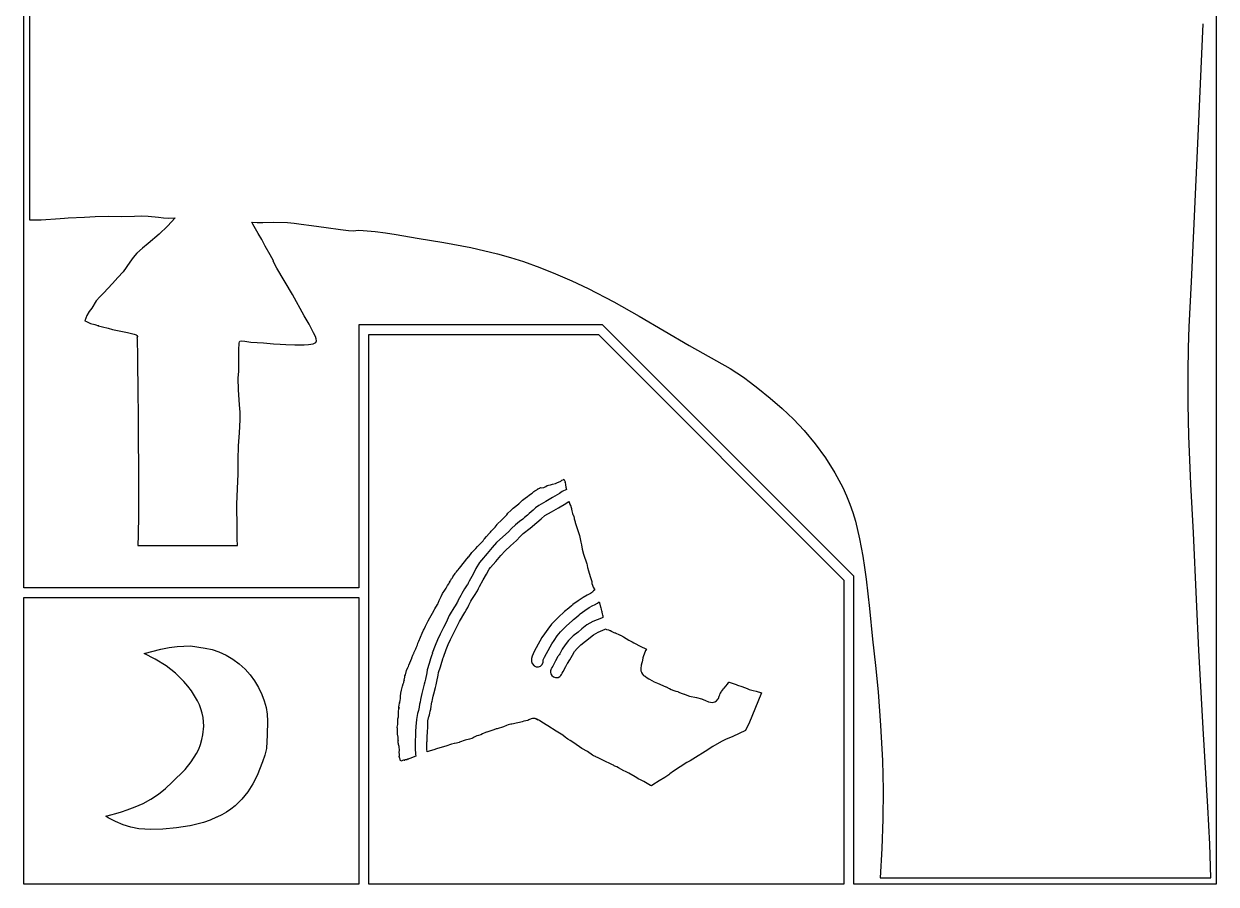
# Model space of a CAD drawing. Extents: x -1 to 541, y -138 to 3207.
# Drawn here: x 54.9 to 540.8, y -138 to 212.5 of the extents above; entities that cross this region are included whole.
import ezdxf

# ---------------------------------------------------------------- set-up
doc = ezdxf.new("R2010")
doc.units = 0

msp = doc.modelspace()

# ---------------------------------------------------------------- linework, layer by layer
at = {"layer": 'Calque_1'}
for p, q in [((540.806, 665.263), (540.806, -137.988)), ((54.916, -17.2339), (54.916, 491.708)), ((57.221, 478.626), (57.221, 132.603)), ((533.55, 169.673), (535.52091, 212.4719)), ((530.697, 107.345), (533.55008, 169.6723)), ((57.221, 132.603), (57.2199, 132.603)), ((57.22, 132.603), (62.0058, 132.671001)), ((62.0058, 132.671), (69.78308, 133.144299)), ((69.7831, 133.144), (71.467487, 133.352599)), ((71.467487, 133.352599), (72.9643, 133.487699)), ((72.9643, 133.488), (79.60268, 133.7464)), ((79.6027, 133.746), (84.0412, 134.047201)), ((84.0411, 134.047), (89.285742, 134.068799)), ((89.285742, 134.068799), (94.5283, 133.961)), ((94.5283, 133.961), (100.024956, 134.172749)), ((100.024956, 134.172749), (102.771919, 134.269249)), ((102.771919, 134.269249), (105.526, 134.176)), ((105.526, 134.176), (109.759182, 133.667724)), ((109.759182, 133.667724), (111.872412, 133.442274)), ((111.872412, 133.442274), (114.01029, 133.358499)), ((116.64, 133.434), (113.41283, 130.027317)), ((114.01, 133.359), (116.6393, 133.434001)), ((147.82, 131.677), (150.028181, 131.54349)), ((148.204246, 130.935333), (147.8202, 131.67749)), ((150.028181, 131.54349), (152.241357, 131.553324)), ((152.241357, 131.553324), (156.66549, 131.677)), ((156.665, 131.677), (162.36019, 131.547799)), ((162.361, 131.548), (165.076686, 131.321126)), ((165.076686, 131.321126), (167.93899, 130.816301)), ((110.098, 126.755), (105.512217, 122.960743)), ((113.41283, 130.027317), (110.09881, 126.75481)), ((150.388, 127.083), (148.204246, 130.935333)), ((151.889, 124.658), (150.3873, 127.0832)), ((167.939, 130.817), (172.18059, 130.3871)), ((172.18, 130.387), (178.054871, 129.547575)), ((178.054871, 129.547575), (183.9245, 128.6666)), ((183.925, 128.666), (187.2245, 128.279002)), ((187.224, 128.279), (189.15064, 128.216658)), ((189.15064, 128.216658), (190.177074, 128.283737)), ((190.177074, 128.283737), (191.219518, 128.359198)), ((191.219518, 128.359198), (193.19419, 128.322)), ((193.194, 128.322), (198.06399, 127.8921)), ((198.064, 127.892), (202.355136, 127.324742)), ((202.355136, 127.324742), (206.621471, 126.607287)), ((206.621471, 126.607287), (215.1503, 125.1386)), ((105.512217, 122.960743), (103.220869, 121.060272)), ((153.302, 121.938), (151.8897, 124.6577)), ((155.297, 118.399), (153.3012, 121.9378)), ((215.151, 125.139), (226.127525, 123.391433)), ((226.127525, 123.391433), (237.064075, 121.334539)), ((99.518603, 117.243359), (98.138092, 115.344018)), ((101.018, 118.989), (99.518603, 117.243359)), ((103.220869, 121.060272), (101.01741, 118.98911)), ((156.617033, 115.879025), (155.2978, 118.39949)), ((237.064075, 121.334539), (247.894688, 118.814128)), ((247.894688, 118.814128), (253.249654, 117.331919)), ((253.249654, 117.331919), (258.5534, 115.67601)), ((98.138092, 115.344018), (95.39041, 111.51761)), ((156.683448, 115.546889), (156.574699, 115.782452)), ((156.574699, 115.782452), (156.637687, 115.718695)), ((156.706952, 115.652069), (156.617033, 115.879025)), ((156.637687, 115.718695), (156.706952, 115.652069)), ((158.078, 112.992), (156.683448, 115.546889)), ((164.377, 102.211), (158.07721, 112.9917)), ((258.553, 115.676), (265.129789, 113.268439)), ((265.129789, 113.268439), (271.6328, 110.60041)), ((93.275817, 109.100464), (91.10832, 106.76591)), ((95.3902, 111.517), (93.275817, 109.100464)), ((271.633, 110.6), (278.293334, 107.724751)), ((278.293334, 107.724751), (284.8306, 104.70731)), ((529.791208, 89.008875), (530.69742, 107.3453)), ((87.4088, 102.801), (85.858152, 101.310877)), ((91.1083, 106.766), (87.40881, 102.8003)), ((169.198, 93.593), (164.3771, 102.21109)), ((284.83, 104.708), (295.299734, 99.167942)), ((84.4266, 99.6226), (82.6778, 96.706)), ((85.858152, 101.310877), (84.42661, 99.62291)), ((295.299734, 99.167942), (305.60685, 93.342279)), ((80.124699, 92.581525), (79.8306, 91.4955)), ((80.5928, 93.6581), (80.124699, 92.581525)), ((81.592838, 95.2347), (80.5927, 93.6581)), ((82.6778, 96.706), (81.592838, 95.2347)), ((171.134425, 90.12627), (169.198, 93.59299)), ((305.60685, 93.342279), (326.072, 81.4376)), ((79.8306, 91.4955), (79.8311, 91.4955)), ((79.8311, 91.4955), (80.43355, 91.155887)), ((80.43355, 91.155887), (80.9742, 90.938899)), ((80.9742, 90.9389), (82.064549, 90.46409)), ((82.064549, 90.46409), (83.82209, 89.988603)), ((83.822, 89.9886), (85.349486, 89.500605)), ((85.33507, 89.466238), (85.240294, 89.484783)), ((85.240294, 89.484783), (85.348817, 89.455477)), ((85.436887, 89.453594), (85.33507, 89.466238)), ((85.348817, 89.455477), (86.96079, 89.0383)), ((85.349486, 89.500605), (85.436887, 89.453594)), ((86.9608, 89.0383), (89.2475, 88.448103)), ((89.2475, 88.4481), (91.10889, 88.022299)), ((91.1089, 88.0223), (97.216072, 86.68434)), ((172.987, 86.5805), (171.134425, 90.12627)), ((290.773, 89.8659), (191.488, 89.8659)), ((191.488, 89.8659), (191.488, -17.2339)), ((393.131, -12.4915), (290.773, 89.8659)), ((529.488533, 80.477347), (529.791208, 89.008875)), ((97.216072, 86.68434), (99.829917, 86.057281)), ((99.829917, 86.057281), (100.657228, 85.778461)), ((100.657228, 85.778461), (101.02397, 85.53201)), ((101.015, 84.3523), (101.089026, 84.251862)), ((101.140313, 84.724015), (101.015401, 84.352303)), ((101.024, 85.532), (101.2829, 85.105699)), ((101.089026, 84.251862), (101.154501, 83.8608)), ((101.283, 85.1057), (101.140313, 84.724015)), ((101.155, 83.8608), (101.155, 81.4362)), ((142.697, 82.4516), (142.799534, 82.9029)), ((142.799534, 82.9029), (142.996508, 83.193158)), ((142.996508, 83.193158), (143.586463, 83.406237)), ((143.586463, 83.406237), (144.9392, 83.172499)), ((144.939, 83.1725), (147.4278, 82.811802)), ((147.428, 82.8118), (152.6297, 82.550299)), ((173.725661, 85.082112), (172.9874, 86.5805)), ((173.396613, 82.328425), (173.9518, 82.6485)), ((174.030204, 84.207833), (173.725661, 85.082112)), ((173.952, 82.6485), (174.131401, 83.336299)), ((174.131, 83.3363), (174.030204, 84.207833)), ((195.488, 85.8657), (289.117, 85.8657)), ((195.488, -19.2338), (195.488, 85.8657)), ((289.117, 85.8657), (389.13, -14.1473)), ((101.155, 81.4362), (101.166986, 79.5029)), ((101.167, 79.5029), (101.252, 73.21081)), ((142.538701, 76.744996), (142.550835, 79.63214)), ((142.550835, 79.63214), (142.6963, 82.4516)), ((152.629, 82.5503), (156.68719, 82.091399)), ((156.688, 82.0914), (159.377811, 81.92885)), ((159.377811, 81.92885), (161.66539, 81.862001)), ((161.665, 81.862), (165.37437, 81.701201)), ((165.37437, 81.701201), (169.08629, 81.698199)), ((169.086, 81.6982), (170.947374, 81.801676)), ((170.947374, 81.801676), (172.78549, 82.157)), ((172.786, 82.157), (173.396613, 82.328425)), ((326.072, 81.4373), (337.244814, 75.233916)), ((529.344, 70.5253), (529.488533, 80.477347)), ((101.252, 73.2108), (101.331999, 64.59271)), ((142.517, 71.0156), (142.538701, 76.744996)), ((337.244814, 75.233916), (342.766068, 72.035834)), ((142.316, 68.099), (142.517588, 71.0156)), ((142.405, 63.446), (142.316, 68.09899)), ((342.766068, 72.035834), (348.1466, 68.5761)), ((348.147, 68.5761), (351.107665, 66.3633)), ((529.378912, 57.554834), (529.343888, 70.5253)), ((101.332, 64.5927), (101.463201, 51.0592)), ((142.864174, 57.312946), (142.404401, 63.446)), ((351.107665, 66.3633), (353.99939, 64.0596)), ((353.999, 64.0596), (359.006404, 60.030729)), ((359.006404, 60.030729), (363.880734, 55.834979)), ((143.02599, 54.239308), (142.864174, 57.312946)), ((143.055, 51.1574), (143.02599, 54.239308)), ((363.880734, 55.834979), (368.557047, 51.428664)), ((529.609, 44.5879), (529.378912, 57.554834)), ((101.463, 51.0592), (101.506, 42.17861)), ((142.7447, 45.874621), (143.054999, 51.1574)), ((368.557047, 51.428664), (372.9704, 46.7681)), ((142.36, 40.6061), (142.7447, 45.874621)), ((372.971, 46.7681), (377.408169, 41.391148)), ((530.492265, 24.945422), (529.60852, 44.58788)), ((101.506, 42.1786), (101.625398, 32.51201)), ((142.28635, 34.903162), (142.360101, 40.6061)), ((377.408169, 41.391148), (381.559714, 35.626104)), ((142.248, 29.2027), (142.28635, 34.903162)), ((381.559714, 35.626104), (385.344702, 29.625183)), ((101.625, 32.512), (101.653001, 25.0411)), ((141.929112, 23.014034), (142.248498, 29.2028)), ((385.344702, 29.625183), (388.6822, 23.5406)), ((101.653, 25.0411), (101.653, 15.73423)), ((267.647457, 23.995752), (268.14631, 24.362692)), ((268.146, 24.3626), (268.245986, 24.389614)), ((268.246, 24.3897), (268.723017, 24.558689)), ((268.723, 24.5586), (269.507991, 24.706899)), ((269.508, 24.7069), (269.939006, 24.850013)), ((269.939, 24.8501), (270.330186, 24.906086)), ((270.33, 24.906), (271.54131, 25.264113)), ((271.542, 25.2642), (272.446794, 25.664197)), ((272.446, 25.6642), (272.820411, 25.768343)), ((272.820411, 25.768343), (273.78799, 26.233186)), ((273.788, 26.2331), (274.204004, 26.526602)), ((274.204, 26.5266), (274.661887, 26.775202)), ((274.662, 26.7752), (274.983918, 26.942602)), ((274.984, 26.9426), (274.995642, 26.95239)), ((274.996, 26.9525), (275.006054, 26.93345)), ((275.006, 26.9335), (275.070003, 26.734613)), ((275.07, 26.7347), (275.339187, 26.234903)), ((275.339, 26.2349), (275.484706, 25.897477)), ((275.485, 25.8974), (275.508019, 25.748122)), ((275.523885, 25.663943), (275.506919, 25.747846)), ((275.507, 25.7479), (275.522081, 25.757954)), ((275.508, 25.7482), (275.640794, 24.7058)), ((275.522, 25.7579), (275.523885, 25.663943)), ((275.64, 24.7058), (275.66196, 24.630791)), ((275.662, 24.6307), (275.805695, 23.666507)), ((531.55, 5.18778), (530.492265, 24.945422)), ((141.71, 16.8159), (141.929112, 23.014034)), ((259.281, 19.2698), (259.770899, 19.640296)), ((259.771, 19.6403), (259.992699, 19.854797)), ((259.993, 19.8548), (261.0307, 20.5524)), ((261.03, 20.5524), (262.031, 21.347207)), ((262.031, 21.3472), (262.462998, 21.689782)), ((262.463, 21.6897), (262.7704, 21.933619)), ((262.771, 21.9337), (263.139498, 22.233499)), ((263.139, 22.2335), (263.9818, 22.662389)), ((263.982, 22.6624), (264.252298, 22.886105)), ((264.252, 22.8861), (264.321001, 22.916104)), ((264.305999, 22.902081), (264.346998, 22.926952)), ((264.321001, 22.916104), (264.305999, 22.902081)), ((264.347, 22.927), (264.4917, 22.989018)), ((264.492, 22.9891), (265.03871, 23.334301)), ((265.039, 23.3343), (265.430186, 23.537897)), ((265.43, 23.5379), (265.939176, 23.525011)), ((265.939176, 23.525011), (266.80879, 23.647993)), ((266.809, 23.648), (267.647457, 23.995752)), ((270.382, 19.5039), (267.6075, 17.83531)), ((273.214, 21.1586), (270.38161, 19.5039)), ((274.338, 21.8997), (273.214, 21.158682)), ((276.059, 22.8149), (274.33821, 21.899707)), ((275.806, 23.6666), (276.059206, 22.814907)), ((388.682, 23.5407), (390.221473, 20.251825)), ((390.221473, 20.251825), (391.56968, 16.864061)), ((101.653, 15.7343), (101.632998, 13.9975)), ((141.845, 6.95237), (141.710102, 16.81587)), ((253.343, 14.1831), (254.341899, 15.1918)), ((254.342, 15.1918), (254.388, 15.228789)), ((254.388, 15.2288), (256.607, 16.97179)), ((256.607, 16.9718), (256.665999, 17.017811)), ((256.665999, 17.017811), (256.701999, 17.053794)), ((256.702, 17.0537), (258.0657, 18.43091)), ((258.066, 18.431), (258.078012, 18.442906)), ((258.078, 18.443), (259.281, 19.269795)), ((263.380129, 15.262827), (262.48169, 14.3881)), ((264.757, 16.3244), (263.380129, 15.262827)), ((267.608, 17.8354), (264.75701, 16.32442)), ((269.973, 13.6752), (272.7671, 15.3552)), ((272.767, 15.3552), (275.74721, 17.0992)), ((275.748, 17.0992), (276.732487, 17.755498)), ((276.732, 17.7555), (277.096304, 17.952403)), ((277.096, 17.9524), (277.118754, 17.949754)), ((277.119, 17.9511), (277.175991, 17.635902)), ((277.176, 17.6359), (277.264, 17.24781)), ((277.264, 17.2478), (277.720803, 16.307287)), ((277.611, 16.4721), (277.669023, 16.341899)), ((277.72222, 16.312006), (277.611383, 16.472109)), ((277.669, 16.3419), (277.908289, 15.448906)), ((277.721, 16.3073), (277.72222, 16.312006)), ((277.909, 15.4489), (278.052086, 15.025699)), ((278.052, 15.0257), (278.119019, 14.764689)), ((278.119, 14.7647), (278.220124, 14.143473)), ((391.56968, 16.864061), (392.748224, 13.398191)), ((101.6, 10.3279), (101.522001, 6.36281)), ((101.633, 13.9975), (101.599999, 10.32789)), ((247.972, 8.82937), (249.3699, 10.09127)), ((249.37, 10.0913), (251.1709, 11.8499)), ((251.171, 11.8499), (251.696001, 12.509294)), ((251.696, 12.5093), (252.196297, 13.099399)), ((252.196, 13.0994), (253.3432, 14.18311)), ((256.867188, 9.726503), (255.2212, 8.4384)), ((258.25, 10.7308), (256.867188, 9.726503)), ((258.992, 11.3835), (258.249403, 10.7308)), ((260.115, 12.3364), (258.9926, 11.383504)), ((260.147, 12.3634), (260.114999, 12.336412)), ((260.9, 12.9799), (260.147103, 12.363395)), ((262.481, 14.3881), (260.8992, 12.97988)), ((263.996, 9.33586), (265.6905, 10.84327)), ((265.691, 10.8433), (267.2563, 12.24368)), ((267.256, 12.2437), (269.97308, 13.6752)), ((278.220124, 14.143473), (278.516986, 13.0279)), ((278.517, 13.0279), (278.635394, 12.640656)), ((278.635394, 12.640656), (278.958298, 12.054817)), ((278.958, 12.0548), (278.988004, 12.0108)), ((278.988, 12.0108), (279.235994, 10.7716)), ((279.236, 10.7716), (279.578106, 9.6549)), ((392.748224, 13.398191), (393.778703, 9.874996)), ((393.778703, 9.874996), (395.481868, 2.739758)), ((101.522, 6.36277), (101.483001, 4.16708)), ((141.845, 2.69218), (141.845, 6.95236)), ((243.523, 3.59537), (244.54, 4.86357)), ((244.54, 4.86356), (245.078397, 5.457761)), ((245.078, 5.45777), (245.3902, 5.802469)), ((245.391, 5.80246), (245.674699, 6.04376)), ((245.674, 6.04376), (246.5959, 7.014277)), ((246.596, 7.01428), (246.627649, 7.0295)), ((246.627649, 7.0295), (246.942199, 7.384881)), ((246.942, 7.38488), (246.959992, 7.410809)), ((246.96, 7.41086), (247.736699, 8.57196)), ((247.737, 8.57196), (247.972101, 8.829373)), ((252.469, 5.56159), (250.083825, 3.482864)), ((253.6394, 6.826426), (252.4688, 5.56159)), ((255.221, 8.43837), (253.6394, 6.826426)), ((258.38, 4.84817), (261.2238, 6.98497)), ((261.224, 6.98496), (262.100397, 7.747673)), ((262.1, 7.74768), (263.1682, 8.655676)), ((263.168, 8.65567), (263.180991, 8.666783)), ((263.181, 8.66668), (263.9959, 9.335863)), ((279.578, 9.65487), (279.589112, 9.593857)), ((279.589112, 9.593857), (279.589, 9.51988)), ((279.589, 9.51988), (279.65, 9.053242)), ((279.65, 9.053242), (279.680995, 9.028364)), ((279.681, 9.02837), (279.716004, 8.915287)), ((279.716, 8.91528), (279.991987, 8.059963)), ((279.992, 8.05997), (281.37281, 3.97597)), ((532.815, -22.0834), (531.55048, 5.1878)), ((101.483, 4.16708), (101.379101, 0.00037)), ((101.38, 0.00037), (141.977, 0.00037)), ((141.977, 0.00037), (141.844698, 2.69218)), ((239.799, -0.486013), (241.2997, 0.997077)), ((241.3, 0.997081), (242.049799, 1.858087)), ((242.05, 1.85809), (242.423099, 2.375879)), ((242.423, 2.37588), (242.652899, 2.616095)), ((242.653, 2.61609), (243.523301, 3.595365)), ((247.569, 1.13398), (245.7061, -0.89542)), ((250.083825, 3.482864), (247.5695, 1.13398)), ((253.212482, -0.144649), (255.68849, 2.02556)), ((255.688, 2.02557), (257.22785, 3.622728)), ((257.22785, 3.622728), (258.3798, 4.84817)), ((281.373, 3.97597), (281.8996, 1.34927)), ((281.899, 1.34927), (282.15681, 0.2734)), ((282.157, 0.273393), (282.481485, -1.520827)), ((395.481868, 2.739758), (396.85198, -4.3754)), ((234.862, -6.1574), (236.158, -4.70891)), ((236.158, -4.70892), (236.215999, -4.643912)), ((236.216, -4.64391), (237.5405, -2.88851)), ((237.541, -2.88851), (238.343999, -2.133522)), ((238.344, -2.13352), (238.361013, -2.113412)), ((238.361, -2.11352), (239.133098, -1.227723)), ((239.133, -1.22772), (239.143001, -1.217666)), ((239.143, -1.21772), (239.799298, -0.486016)), ((243.67, -3.34742), (241.4081, -5.95351)), ((245.706, -0.895428), (243.6699, -3.347428)), ((247.253, -6.5134), (249.3067, -4.04122)), ((249.306, -4.04121), (251.0035, -2.19172)), ((251.004, -2.19173), (253.212482, -0.144649)), ((282.482, -1.52082), (283.053102, -3.54652)), ((283.053, -3.54652), (283.358408, -4.82811)), ((283.358, -4.82811), (283.876292, -6.2177)), ((396.852, -4.37541), (397.558704, -9.055346)), ((231.879, -9.9624), (232.378699, -9.41212)), ((232.378, -9.41212), (233.079798, -8.438005)), ((233.08, -8.438), (233.767201, -7.528496)), ((233.767, -7.5285), (233.895198, -7.37401)), ((233.812, -7.455), (234.560299, -6.599709)), ((233.896, -7.37401), (233.812, -7.454999)), ((234.56, -6.59971), (234.862299, -6.157407)), ((239.17465, -9.388989), (237.9657, -11.6906)), ((240.659, -6.90281), (239.17465, -9.388989)), ((241.408, -5.95351), (240.658701, -6.902807)), ((243.39585, -11.649209), (244.5926, -9.61871)), ((244.592, -9.6187), (245.105698, -8.983013)), ((245.106, -8.98302), (247.2526, -6.5134)), ((283.877, -6.2177), (284.283717, -7.50341)), ((284.283, -7.50342), (284.526893, -8.107516)), ((284.527, -8.10751), (284.544992, -8.176513)), ((284.545, -8.17651), (284.605007, -9.036907)), ((284.605, -9.03691), (284.969328, -10.412719)), ((397.558704, -9.055346), (398.14811, -13.7526)), ((228.441, -14.9021), (228.6384, -14.554279)), ((228.638, -14.5443), (228.769802, -14.284876)), ((228.638, -14.5543), (228.638, -14.5442)), ((228.77, -14.2849), (228.873298, -14.155201)), ((228.873, -14.1552), (229.094699, -13.828599)), ((229.095, -13.8286), (229.260401, -13.534622)), ((229.26, -13.5346), (229.270001, -13.505602)), ((229.27, -13.5056), (229.316, -13.432575)), ((229.316, -13.4326), (229.331002, -13.41064)), ((229.331, -13.4106), (229.5367, -13.154801)), ((229.537, -13.1548), (229.748899, -12.856112)), ((229.749, -12.8561), (230.666201, -11.41738)), ((230.666, -11.4174), (230.814299, -11.221)), ((230.815, -11.221), (231.2879, -10.702708)), ((231.287, -10.7027), (231.655897, -10.246903)), ((231.656, -10.2469), (231.805402, -10.046399)), ((231.806, -10.0464), (231.878998, -9.962395)), ((236.4, -14.509), (235.958702, -15.408212)), ((237.966, -11.6906), (236.4007, -14.50899)), ((240.64, -16.7138), (242.1516, -13.99561)), ((242.152, -13.9956), (243.39585, -11.649209)), ((284.969328, -10.412719), (285.291805, -11.25221)), ((285.292, -11.2522), (285.482103, -11.736995)), ((285.482, -11.737), (285.647391, -12.725006)), ((285.647, -12.725), (286.3555, -14.76157)), ((389.13, -14.1473), (389.13, -137.988)), ((393.131, -137.988), (393.131, -12.4915)), ((398.148, -13.7526), (399.527733, -25.636862)), ((191.488, -17.2339), (54.916, -17.2339)), ((195.488, -137.988), (195.488, -19.2338)), ((225.582, -19.6346), (226.4258, -18.19699)), ((226.426, -18.197), (227.032199, -17.369702)), ((227.032, -17.3697), (227.628899, -16.35582)), ((227.629, -16.3558), (228.097698, -15.631795)), ((228.098, -15.6318), (228.2436, -15.361694)), ((228.2436, -15.361694), (228.2515, -15.323799)), ((228.251, -15.3238), (228.3667, -15.071097)), ((228.367, -15.0711), (228.440999, -14.902111)), ((228.475, -14.8432), (228.448992, -14.902176)), ((228.448992, -14.902176), (228.449, -14.9022)), ((228.449, -14.9022), (228.475009, -14.843224)), ((234.536, -17.7212), (233.3945, -19.6053)), ((235.61, -16.1151), (234.5367, -17.7212)), ((235.653687, -16.008132), (235.56923, -16.175739)), ((235.56923, -16.175739), (235.6096, -16.115086)), ((235.959, -15.4082), (235.653687, -16.008132)), ((238.503, -20.388), (239.7308, -18.53489)), ((239.731, -18.5349), (240.2488, -17.5143)), ((240.248, -17.5143), (240.639699, -16.713804)), ((286.676, -18.9795), (285.869313, -19.607408)), ((286.356, -14.7616), (286.445985, -14.985913)), ((286.446, -14.9859), (286.43792, -15.570982)), ((286.43792, -15.570982), (286.600993, -16.222254)), ((286.466, -15.0039), (286.445892, -14.985908)), ((286.446, -14.9859), (286.466108, -15.003892)), ((286.600993, -16.222254), (286.968419, -17.06949)), ((286.795, -18.8162), (286.676096, -18.979501)), ((286.864, -18.6907), (286.794997, -18.816192)), ((287.06, -18.4798), (286.863706, -18.690699)), ((286.968, -17.0695), (287.569, -18.09061)), ((287.085, -18.4528), (287.059865, -18.479814)), ((287.569, -18.0906), (287.084787, -18.452788)), ((54.916, -21.2336), (191.488, -21.2336)), ((54.916, -137.988), (54.916, -21.2336)), ((191.488, -21.2336), (191.488, -137.988)), ((223.143, -24.7188), (223.483497, -24.030487)), ((223.483, -24.0305), (223.730102, -23.580894)), ((223.496, -24.0308), (223.514997, -23.982805)), ((223.496003, -24.030795), (223.496, -24.0308)), ((223.515, -23.9828), (223.496003, -24.030795)), ((223.731, -23.5809), (223.741001, -23.553912)), ((223.741, -23.5539), (224.182801, -22.3932)), ((224.182, -22.3932), (224.192001, -22.381294)), ((224.192, -22.3812), (224.266001, -22.214301)), ((224.266, -22.2143), (224.558499, -21.670212)), ((224.559, -21.6702), (224.8752, -21.0175)), ((224.875, -21.0175), (224.928999, -20.873302)), ((224.929, -20.8733), (224.951992, -20.758101)), ((224.952, -20.7581), (225.581999, -19.6346)), ((231.1, -23.8966), (230.6349, -24.66651)), ((231.510912, -23.193558), (231.099801, -23.896585)), ((231.63118, -22.989356), (231.510912, -23.193558)), ((231.599, -23.0609), (231.63118, -22.989356)), ((231.964, -22.2636), (231.5991, -23.060894)), ((232.948, -20.335), (231.963603, -22.2636)), ((233.395, -19.6053), (232.9485, -20.33502)), ((236.263, -24.3516), (236.700101, -23.500248)), ((236.700101, -23.500248), (237.110502, -22.68452)), ((237.11, -22.6845), (237.512597, -22.030795)), ((237.513, -22.0308), (238.503099, -20.388)), ((278.442, -24.2872), (278.060604, -24.610706)), ((278.689, -24.0831), (278.441985, -24.287199)), ((280.82686, -22.511636), (278.68933, -24.08309)), ((282.889, -21.2347), (280.82686, -22.511636)), ((284.477, -20.2999), (282.88839, -21.234698)), ((285.869, -19.6074), (284.4769, -20.299893)), ((286.793, -24.5011), (287.482811, -24.194372)), ((287.482811, -24.194372), (288.6554, -23.511507)), ((288.655, -23.5115), (289.3449, -22.967412)), ((289.345, -22.9674), (289.449044, -23.302217)), ((289.449044, -23.302217), (289.467502, -23.340488)), ((289.467, -23.3405), (289.955288, -25.12591)), ((533.698, -42.7302), (532.815325, -22.0834)), ((220.42, -29.4322), (221.4204, -27.57599)), ((221.421, -27.576), (222.274198, -26.16162)), ((222.274, -26.1616), (222.4523, -25.802481)), ((222.452, -25.8025), (222.862299, -25.123898)), ((222.861905, -25.157988), (223.142601, -24.718823)), ((222.862, -25.1239), (222.861905, -25.157988)), ((228.303, -28.5764), (226.9558, -31.38498)), ((228.717, -27.9283), (228.3031, -28.576423)), ((230.119, -25.4003), (228.7165, -27.92828)), ((230.635, -24.6665), (230.119301, -25.400294)), ((232.867, -30.296), (234.1635, -27.94671)), ((234.164, -27.9467), (234.6472, -27.264605)), ((234.647, -27.2646), (235.189099, -26.370601)), ((235.189, -26.3706), (235.8334, -25.2766)), ((235.834, -25.2766), (236.262897, -24.351591)), ((275.302, -26.9636), (272.621564, -29.338954)), ((276.961, -25.5476), (275.3022, -26.9636)), ((278.06, -24.6107), (276.96031, -25.547588)), ((280.071, -29.1989), (281.165, -28.2677)), ((281.165, -28.2677), (281.535998, -27.953005)), ((281.536, -27.953), (281.685684, -27.831017)), ((281.63, -27.872), (283.498555, -26.486024)), ((281.685684, -27.831017), (281.630006, -27.872011)), ((283.498555, -26.486024), (285.35181, -25.35018)), ((285.352, -25.3502), (286.79268, -24.5011)), ((289.956, -25.1259), (289.991004, -25.326904)), ((289.991, -25.3269), (290.156417, -26.08239)), ((290.156, -26.0824), (290.34568, -26.691205)), ((290.346, -26.6912), (290.400001, -26.799705)), ((290.4, -26.7997), (290.449001, -26.980093)), ((290.449, -26.9801), (290.482999, -27.108687)), ((290.483, -27.1087), (290.493054, -27.210512)), ((290.493, -27.2105), (290.609205, -27.851796)), ((290.609, -27.8518), (290.755791, -28.439412)), ((290.756, -28.4394), (290.805001, -28.549996)), ((290.805, -28.55), (290.805, -28.576988)), ((290.805, -28.577), (290.864002, -29.427105)), ((399.527733, -25.636862), (400.77989, -38.1842)), ((218.031, -34.0903), (218.642298, -32.847)), ((218.642, -32.847), (219.629, -30.7065)), ((219.629, -30.7065), (220.419698, -29.43222)), ((225.944, -33.3869), (224.5167, -36.20119)), ((226.955, -31.385), (225.9432, -33.38691)), ((230.201, -35.5571), (231.2852, -33.4058)), ((231.286, -33.4058), (232.4518, -30.94811)), ((232.451, -30.9481), (232.866999, -30.295982)), ((269.999, -32.0713), (268.441258, -34.05367)), ((272.621564, -29.338954), (269.99851, -32.0713)), ((273.674, -35.1531), (275.896299, -32.849924)), ((275.896299, -32.849924), (278.44628, -30.58589)), ((278.446, -30.5859), (278.932892, -30.170382)), ((278.932892, -30.170382), (280.0707, -29.1989)), ((282.347734, -33.937617), (280.7546, -35.28561)), ((284.371, -32.3938), (282.347734, -33.937617)), ((286.814, -31.0197), (284.37132, -32.39379)), ((290.3, -29.5857), (286.81391, -31.01971)), ((290.864, -29.4271), (290.3002, -29.585691)), ((215.929, -38.9469), (217.2855, -35.75592)), ((217.286, -35.7559), (217.791401, -34.5249)), ((217.791, -34.5249), (218.0308, -34.090296)), ((223.421, -38.4181), (222.536801, -40.77101)), ((224.516, -36.2012), (223.4209, -38.41809)), ((227.813, -40.2995), (228.776799, -38.36471)), ((228.777, -38.3647), (230.2012, -35.5571)), ((266.037, -37.5624), (263.69402, -41.73681)), ((267.104, -35.9956), (266.03789, -37.56241)), ((268.441258, -34.05367), (267.10409, -35.9956)), ((270.093, -40.1223), (271.063517, -38.7022)), ((271.064, -38.7022), (272.308045, -36.885535)), ((272.308045, -36.885535), (273.67419, -35.15311)), ((276.826, -38.7516), (275.462805, -40.474993)), ((278.733441, -36.890006), (276.8261, -38.75158)), ((280.755, -35.2856), (278.733441, -36.890006)), ((283.778, -39.0114), (286.99488, -36.4111)), ((286.995, -36.4111), (288.99181, -35.29541)), ((288.992, -35.2954), (291.7489, -34.16111)), ((291.749, -34.1611), (292.171195, -34.039603)), ((292.171, -34.0396), (292.335306, -34.185385)), ((292.335, -34.1854), (293.254902, -34.429319)), ((293.255, -34.4293), (293.329983, -34.486291)), ((293.33, -34.4863), (293.731505, -34.672805)), ((293.685, -34.6348), (293.85809, -34.704809)), ((293.732, -34.6728), (293.68501, -34.634779)), ((293.858, -34.7048), (293.868054, -34.714854)), ((293.868054, -34.714854), (293.907054, -34.72676)), ((293.907, -34.7268), (294.085484, -34.793673)), ((294.085484, -34.793673), (293.968992, -34.74585)), ((293.969, -34.7458), (294.113198, -34.788795)), ((294.238, -34.8558), (293.991488, -34.828813)), ((293.992, -34.8288), (294.800698, -35.227791)), ((294.113, -34.7888), (294.17, -34.7888)), ((294.17, -34.7888), (294.237998, -34.855792)), ((294.8, -35.2278), (294.840005, -35.237854)), ((294.84, -35.2378), (295.315006, -35.426395)), ((295.315, -35.4264), (295.711795, -35.565915)), ((295.712, -35.5659), (295.891308, -35.621886)), ((295.891, -35.6219), (296.026996, -35.652909)), ((296.027, -35.6529), (296.212499, -35.721903)), ((296.213, -35.7219), (297.35399, -36.252098)), ((297.354, -36.2521), (297.932802, -36.492897)), ((297.933, -36.4929), (298.110191, -36.601485)), ((297.938011, -36.493046), (297.938, -36.493)), ((297.938, -36.4931), (297.979989, -36.503154)), ((297.98, -36.5031), (297.938011, -36.493046)), ((298.11, -36.6015), (299.2376, -37.290315)), ((299.238, -37.2903), (301.52, -38.54188)), ((301.52, -38.5419), (302.76801, -39.304111)), ((400.78, -38.1842), (401.986279, -48.912037)), ((103.909, -44.0812), (110.740605, -42.312066)), ((110.740605, -42.312066), (114.100496, -41.603068)), ((114.100496, -41.603068), (117.4373, -41.12269)), ((117.437, -41.1227), (122.893, -40.907806)), ((122.893, -40.9078), (122.895381, -40.903567)), ((122.896, -40.9036), (128.863867, -41.822916)), ((128.863867, -41.822916), (131.699288, -42.450267)), ((131.699288, -42.450267), (134.4008, -43.28847)), ((134.401, -43.2885), (137.325203, -44.718848)), ((213.868, -43.8205), (214.698899, -42.07428)), ((214.699, -42.0743), (214.844798, -41.705921)), ((214.845, -41.7059), (214.949301, -41.403085)), ((214.949, -41.4031), (215.058598, -41.176194)), ((215.059, -41.1762), (215.104, -41.061001)), ((215.104, -41.061), (215.3102, -40.4904)), ((215.31, -40.4904), (215.465501, -40.009917)), ((215.466, -40.0099), (215.539999, -39.776802)), ((215.54, -39.7768), (215.929699, -38.946883)), ((222.537, -40.771), (221.3826, -43.9279)), ((225.878, -45.5472), (227.033, -42.38818)), ((227.033, -42.3882), (227.8138, -40.2995)), ((262.859875, -43.195928), (262.0237, -45.09007)), ((263.695, -41.7368), (262.859875, -43.195928)), ((267.887, -44.0657), (270.09299, -40.1223)), ((274.329, -42.2578), (273.2831, -44.17039)), ((275.462805, -40.474993), (274.3295, -42.2578)), ((278.468, -44.685), (279.385784, -43.232041)), ((279.385784, -43.232041), (280.40271, -41.94919)), ((280.402, -41.9492), (281.881909, -40.501495)), ((281.881909, -40.501495), (283.778, -39.0114)), ((302.768, -39.3041), (303.492481, -39.713886)), ((303.492, -39.7139), (303.764309, -39.830713)), ((303.764, -39.8307), (306.0378, -41.08279)), ((306.038, -41.0828), (308.6275, -42.23522)), ((308.306, -42.8069), (307.740613, -44.3091)), ((308.328, -42.7489), (308.30604, -42.806897)), ((308.402, -42.6254), (308.327996, -42.748907)), ((308.628, -42.2352), (308.402205, -42.625381)), ((535.49309, -74.631775), (533.6973, -42.7297)), ((108.45163, -46.405076), (103.90901, -44.08122)), ((112.866, -49.1166), (108.45163, -46.405076)), ((137.325203, -44.718848), (140.108359, -46.377437)), ((140.108359, -46.377437), (142.72151, -48.258511)), ((142.72151, -48.258511), (145.1357, -50.35631)), ((211.841, -48.802), (212.9955, -45.8792)), ((212.995, -45.8792), (213.006007, -45.850202)), ((213.006, -45.8502), (213.144501, -45.3753)), ((213.157, -45.3758), (213.125999, -45.437792)), ((213.126, -45.4188), (213.154001, -45.375805)), ((213.126, -45.4378), (213.126, -45.41875)), ((213.145, -45.3753), (213.252, -45.156702)), ((213.154, -45.3758), (213.157, -45.3758)), ((213.252, -45.1567), (213.491699, -44.676588)), ((213.492, -44.6766), (213.730799, -44.174792)), ((213.73, -44.1748), (213.778001, -44.058119)), ((213.778, -44.0581), (213.829998, -43.901493)), ((213.83, -43.9015), (213.868002, -43.820511)), ((220.114, -48.1162), (219.3239, -50.6468)), ((220.396, -47.1188), (220.113801, -48.116199)), ((220.673, -46.2673), (220.3965, -47.118887)), ((221.022, -44.9568), (220.6722, -46.26731)), ((221.383, -43.9279), (221.022802, -44.95678)), ((224.682, -49.5169), (224.9693, -48.504)), ((224.969, -48.504), (225.260999, -47.598703)), ((225.261, -47.5987), (225.5943, -46.34241)), ((225.594, -46.3425), (225.877199, -45.547216)), ((261.743, -47.2304), (262.082712, -48.145968)), ((261.755, -46.0378), (261.743014, -47.23049)), ((262.023, -45.09), (261.7548, -46.03771)), ((262.082712, -48.145968), (262.8515, -49.02411)), ((265.502747, -49.135114), (266.20369, -48.489398)), ((266.203, -48.4894), (266.58387, -47.590359)), ((266.575, -46.604), (267.092825, -45.483608)), ((266.575, -46.614), (266.575, -46.6039)), ((266.58387, -47.590359), (266.57511, -46.61401)), ((267.092825, -45.483608), (267.88709, -44.0657)), ((271.531, -47.0358), (270.47518, -49.1354)), ((272.491, -45.3031), (271.530908, -47.0358)), ((272.624, -45.085), (272.490597, -45.303096)), ((272.838, -44.8034), (272.623608, -45.084996)), ((273.031, -44.5926), (272.838198, -44.80342)), ((273.283, -44.1704), (273.030799, -44.592595)), ((275.738, -49.3409), (276.339, -48.25471)), ((276.339, -48.2548), (276.489918, -48.085308)), ((276.489, -48.0853), (277.41758, -46.60369)), ((277.418, -46.6036), (278.4676, -44.68492)), ((306.769, -47.7649), (306.53032, -48.747297)), ((306.81, -47.5944), (306.76899, -47.764897)), ((306.831, -47.4994), (306.810098, -47.594385)), ((307.218, -45.7894), (306.830915, -47.4994)), ((307.232, -45.7274), (307.217977, -45.789418)), ((307.339, -45.4277), (307.232082, -45.727393)), ((307.626, -44.6251), (307.338716, -45.427686)), ((307.714, -44.3781), (307.626, -44.625115)), ((307.74, -44.3091), (307.714071, -44.378103)), ((116.714426, -52.064466), (112.8662, -49.1165)), ((120.175995, -55.442275), (116.714426, -52.064466)), ((145.135, -50.3563), (147.139605, -52.661718)), ((147.139605, -52.661718), (148.909262, -55.192922)), ((210.138, -53.6548), (210.244, -53.182493)), ((210.244, -53.1825), (210.406801, -52.700297)), ((210.407, -52.7003), (210.8819, -50.93453)), ((210.882, -50.9346), (211.366197, -49.7466)), ((211.366, -49.7466), (211.535, -49.522816)), ((211.535, -49.5228), (211.566001, -49.456786)), ((211.566, -49.4568), (211.589998, -49.402799)), ((211.59, -49.4028), (211.602991, -49.371791)), ((211.602991, -49.371791), (211.603, -49.3617)), ((211.603, -49.3518), (211.830801, -48.817977)), ((211.603, -49.3617), (211.603, -49.3516)), ((211.831, -48.8179), (211.841001, -48.80176)), ((219.075, -51.9469), (218.5738, -54.5246)), ((219.324, -50.6468), (219.0749, -51.94688)), ((223.259, -55.4571), (223.767402, -52.84741)), ((223.767, -52.8474), (223.956198, -51.81651)), ((223.956, -51.8165), (224.6815, -49.5169)), ((262.852, -49.0242), (263.719082, -49.419714)), ((263.719082, -49.419714), (264.638605, -49.450952)), ((264.638605, -49.450952), (265.502747, -49.135114)), ((269.549, -51.1487), (269.538946, -51.755389)), ((269.539, -51.7553), (269.659385, -52.272507)), ((269.667, -50.6644), (269.548705, -51.148613)), ((269.659385, -52.272507), (270.023187, -52.94169)), ((269.847, -50.248), (269.66711, -50.66448)), ((269.899, -50.2), (269.846983, -50.247995)), ((270.126, -49.7586), (269.899226, -50.200004)), ((270.023187, -52.94169), (270.726978, -53.556184)), ((270.475, -49.1354), (270.1262, -49.758599)), ((272.631, -53.7691), (273.332304, -53.419189)), ((273.332, -53.4192), (273.765493, -53.016716)), ((273.766, -53.0167), (274.071911, -52.572783)), ((274.072, -52.5728), (274.347987, -52.036411)), ((274.347, -52.0364), (274.715405, -51.377509)), ((274.716, -51.3775), (275.73769, -49.3409)), ((306.375, -49.8397), (306.364946, -49.979797)), ((306.365, -49.9798), (306.413022, -50.98741)), ((306.463, -49.0656), (306.375, -49.83969)), ((306.413, -50.9874), (306.413, -51.0264)), ((306.413, -51.0264), (306.413, -51.0454)), ((306.413, -51.0454), (306.580375, -51.691882)), ((306.53, -48.7472), (306.462981, -49.06552)), ((306.581, -51.6918), (306.591054, -51.711908)), ((306.591, -51.7118), (307.033485, -52.459468)), ((307.033485, -52.459468), (307.503097, -52.9247)), ((307.503, -52.9247), (308.280213, -53.428492)), ((308.28, -53.4285), (308.160021, -53.379227)), ((308.160021, -53.379227), (308.218693, -53.44921)), ((401.986279, -48.912037), (403.09709, -59.6485)), ((121.739192, -57.282135), (120.175995, -55.442275)), ((123.178617, -59.217172), (121.739192, -57.282135)), ((148.909262, -55.192922), (150.478764, -57.902015)), ((150.478764, -57.902015), (151.8829, -60.7411)), ((208.803, -59.0099), (209.193699, -57.26942)), ((209.194, -57.2694), (209.5154, -56.345397)), ((209.515, -56.3454), (209.7393, -55.8519)), ((209.74, -55.8519), (209.9183, -54.935199)), ((209.89, -55.0002), (210.004199, -54.130992)), ((209.918, -54.9252), (209.890002, -55.000209)), ((209.918, -54.9352), (209.918, -54.9252)), ((210.004, -54.131), (210.117099, -53.739814)), ((210.02, -54.0311), (210.009999, -54.131298)), ((210.009999, -54.131298), (210.01, -54.1312)), ((210.01, -54.1312), (210.020001, -54.031002)), ((210.117, -53.7399), (210.138008, -53.654889)), ((218.041, -56.5673), (217.376399, -59.2561)), ((218.366, -55.556), (218.0415, -56.56732)), ((218.574, -54.5246), (218.366202, -55.556)), ((222.006, -60.4377), (222.6329, -57.89)), ((222.633, -57.89), (222.990597, -56.75629)), ((222.991, -56.7563), (223.2592, -55.45709)), ((270.726978, -53.556184), (271.550281, -53.846088)), ((271.550281, -53.846088), (272.199277, -53.859053)), ((272.199, -53.8592), (272.630508, -53.769189)), ((308.218693, -53.44921), (308.868089, -53.923588)), ((308.868, -53.9236), (309.55581, -54.306002)), ((309.556, -54.306), (309.884109, -54.462607)), ((309.884, -54.4626), (311.7749, -55.6051)), ((311.775, -55.6051), (313.0917, -56.175091)), ((313.092, -56.1751), (316.53108, -57.558)), ((316.531, -57.558), (316.616011, -57.597)), ((316.616, -57.597), (317.9218, -58.240916)), ((317.922, -58.2409), (318.017012, -58.290906)), ((318.017, -58.2909), (318.658296, -58.669677)), ((340.084, -58.4841), (340.368215, -58.14718)), ((340.368, -58.1472), (341.6951, -56.47033)), ((341.695, -56.4703), (342.262901, -55.664089)), ((342.263, -55.6641), (342.364785, -55.71109)), ((342.365, -55.7111), (345.2072, -56.708499)), ((345.207, -56.7085), (345.769292, -56.928104)), ((345.769, -56.9281), (347.49911, -57.471818)), ((347.5, -57.4718), (349.65278, -58.263988)), ((349.652, -58.264), (349.652, -58.264)), ((349.653, -58.264), (350.551206, -58.639099)), ((124.485231, -61.243292), (123.178617, -59.217172)), ((125.65, -63.3564), (124.485231, -61.243292)), ((151.883, -60.741), (152.917058, -63.35791)), ((208.301, -63.178), (208.393001, -62.408011)), ((208.393, -62.408), (208.403001, -62.352993)), ((208.403, -62.353), (208.459999, -61.675509)), ((208.437, -60.9074), (208.482201, -60.647828)), ((208.451985, -60.832866), (208.437008, -60.907396)), ((208.469874, -60.927379), (208.451985, -60.832866)), ((208.46, -61.6205), (208.469874, -60.927379)), ((208.46, -61.6315), (208.46, -61.6204)), ((208.46, -61.6755), (208.46, -61.6315)), ((208.482201, -60.647828), (208.5616, -60.1286)), ((208.561, -60.1286), (208.8028, -59.00989)), ((216.529, -62.8067), (216.372999, -63.804099)), ((217.091, -60.2834), (216.528703, -62.8067)), ((217.377, -59.2561), (217.091301, -60.2834)), ((221.265298, -63.537531), (221.448738, -62.714834)), ((221.448738, -62.714834), (221.7233, -61.45361)), ((221.723, -61.4536), (222.005699, -60.43771)), ((318.658, -58.6697), (319.752373, -59.114047)), ((319.752373, -59.114047), (320.64859, -59.365712)), ((320.649, -59.3657), (321.411211, -59.561597)), ((321.411, -59.5616), (321.552578, -59.601605)), ((321.552, -59.6016), (321.609018, -59.624619)), ((321.609, -59.6246), (321.811088, -59.742392)), ((321.811, -59.7424), (322.058015, -59.856118)), ((322.058, -59.8561), (323.18819, -60.287582)), ((323.189, -60.2876), (324.037491, -60.590415)), ((324.037, -60.5904), (324.196094, -60.631384)), ((324.196, -60.6314), (324.482305, -60.746123)), ((324.483, -60.7461), (326.14961, -61.361599)), ((326.149, -61.3616), (329.05219, -62.002394)), ((329.052, -62.0024), (331.1144, -62.474707)), ((331.115, -62.4747), (331.171012, -62.490575)), ((331.171, -62.4907), (331.350784, -62.568699)), ((331.351, -62.5687), (332.40571, -63.046219)), ((332.405, -63.0462), (332.71869, -63.190874)), ((337.173, -63.3067), (337.290316, -63.162)), ((337.291, -63.162), (337.664591, -62.698398)), ((337.664, -62.6984), (337.674054, -62.686494)), ((337.674, -62.6864), (337.719984, -62.655391)), ((337.72, -62.6554), (337.943811, -62.324195)), ((337.72, -62.6554), (337.72, -62.6454)), ((337.72, -62.6454), (337.72, -62.6554)), ((337.944, -62.3242), (338.239089, -61.38112)), ((338.239, -61.3811), (338.485009, -60.818888)), ((338.485, -60.8189), (338.641501, -60.391493)), ((338.642, -60.3915), (338.838903, -60.151206)), ((338.839, -60.1512), (339.055006, -59.743504)), ((339.055, -59.7435), (339.259681, -59.487701)), ((339.259, -59.4877), (340.083705, -58.48411)), ((355.53, -60.0675), (350.3319, -72.7158)), ((350.551, -58.6391), (352.149946, -59.09799)), ((352.149946, -59.09799), (353.41641, -59.393585)), ((353.417, -59.3936), (355.53009, -60.067519)), ((403.097, -59.6485), (404.035761, -73.328937)), ((126.442807, -64.965127), (125.6493, -63.3564)), ((127.090294, -66.626175), (126.442807, -64.965127)), ((127.591747, -68.32903), (127.090294, -66.626175)), ((152.917058, -63.35791), (153.668188, -66.052492)), ((153.668188, -66.052492), (154.115323, -68.794028)), ((207.605, -68.3453), (207.661999, -67.424419)), ((207.662, -67.4244), (207.764801, -66.874094)), ((207.813, -66.0845), (207.756998, -66.559903)), ((207.757, -66.5599), (207.774992, -65.820893)), ((207.764, -66.8741), (207.765, -66.8741)), ((207.765, -66.8741), (207.813001, -66.084505)), ((207.775, -65.8209), (207.934102, -65.108299)), ((207.934, -65.1083), (208.032999, -64.220492)), ((208.033, -64.2205), (208.137399, -63.834526)), ((208.037, -64.2365), (208.060998, -63.994195)), ((208.037, -64.2205), (208.037, -64.2367)), ((208.041, -64.2205), (208.037, -64.2205)), ((208.061, -63.9942), (208.040998, -64.220498)), ((208.138, -63.8345), (208.301301, -63.187991)), ((208.301, -63.188), (208.301, -63.178)), ((215.606, -67.6953), (215.375001, -68.405388)), ((215.64, -67.6183), (215.606001, -67.69532)), ((215.716, -67.2969), (215.639999, -67.618289)), ((215.839, -66.6091), (215.716101, -67.29691)), ((216.007, -65.8872), (215.8385, -66.609088)), ((216.188, -64.6531), (216.007599, -65.88719)), ((216.373, -63.8041), (216.188001, -64.653094)), ((220.374, -68.3617), (220.5176, -67.579407)), ((220.517, -67.5794), (220.709799, -66.7303)), ((220.71, -66.7303), (220.893401, -65.4803)), ((220.893, -65.4803), (221.0698, -64.674089)), ((221.07, -64.6741), (221.219799, -63.711415)), ((221.217464, -63.741985), (221.265298, -63.537531)), ((221.22, -63.7114), (221.217464, -63.741985)), ((332.719, -63.1909), (333.92528, -63.685608)), ((333.92528, -63.685608), (335.52919, -63.937606)), ((335.529, -63.9376), (336.470073, -63.732631)), ((336.470073, -63.732631), (337.1733, -63.306702)), ((127.947151, -70.063177), (127.591747, -68.32903)), ((128.219757, -73.583291), (127.947151, -70.063177)), ((154.115323, -68.794028), (154.2374, -71.5518)), ((154.238, -71.6308), (154.141587, -77.123101)), ((154.238, -71.5518), (154.238, -71.6308)), ((207.286, -73.0175), (207.309998, -72.45579)), ((207.289, -71.1503), (207.309002, -71.03301)), ((207.347, -71.6324), (207.289001, -71.150303)), ((207.309, -71.033), (207.377001, -70.698594)), ((207.31, -72.4458), (207.337001, -71.765689)), ((207.31, -72.4558), (207.31, -72.4458)), ((207.337, -71.7657), (207.347001, -71.632403)), ((207.377, -70.6986), (207.433999, -70.253201)), ((207.434, -70.2162), (207.557499, -69.809483)), ((207.434, -70.2532), (207.434, -70.2162)), ((207.558, -69.8095), (207.631001, -68.924814)), ((207.631, -68.9148), (207.604992, -68.345285)), ((207.631, -68.9248), (207.631, -68.9148)), ((214.863, -70.9608), (214.7105, -73.72649)), ((215.375, -68.4054), (214.8634, -70.9608)), ((219.486, -73.9117), (219.611, -71.50611)), ((219.611, -71.5061), (219.975299, -69.70209)), ((219.975, -69.7021), (220.033375, -69.506702)), ((220.016, -69.5429), (220.077, -69.446909)), ((220.033375, -69.506702), (220.016, -69.5429)), ((220.077, -69.4469), (220.205701, -69.062487)), ((220.206, -69.0625), (220.374, -68.361699)), ((253.424186, -72.810564), (252.3207, -73.076688)), ((253.717, -72.8111), (253.424186, -72.810564)), ((254.456, -72.6256), (253.717001, -72.811099)), ((255.002, -72.5356), (254.455803, -72.625611)), ((255.58, -72.3609), (255.002198, -72.535604)), ((256.968, -72.0907), (255.58, -72.360892)), ((258.038, -71.8209), (256.9673, -72.090695)), ((258.634, -71.6411), (258.038601, -71.820911)), ((260.332, -71.284), (258.634, -71.641108)), ((260.684, -71.037), (260.332001, -71.283988)), ((261.6892, -70.58905), (260.6834, -71.036989)), ((262.152, -70.5564), (261.6892, -70.58905)), ((262.2, -70.5424), (262.152002, -70.556423)), ((262.49265, -70.452208), (262.2, -70.542454)), ((263.31, -70.5324), (262.49265, -70.452208)), ((264.106825, -70.783662), (263.3105, -70.532408)), ((263.539, -70.6812), (264.3896, -70.999017)), ((264.346, -71.0264), (263.5393, -70.681199)), ((264.39, -70.999), (264.106825, -70.783662)), ((264.41, -71.0464), (264.346, -71.026292)), ((264.425028, -71.056435), (264.410026, -71.046381)), ((264.447015, -71.090434), (264.425028, -71.056435)), ((264.470007, -71.103399), (264.447015, -71.090434)), ((264.454, -71.0694), (264.470007, -71.103399)), ((265.09, -71.3572), (264.454411, -71.069413)), ((266.071, -71.9928), (265.089582, -71.357192)), ((268.441, -73.5033), (266.0706, -71.99282)), ((350.331, -72.7158), (349.16771, -74.97399)), ((127.48294, -79.100674), (127.90829, -77.1024)), ((127.908, -77.1024), (128.219757, -73.583291)), ((154.141587, -77.123101), (153.750199, -82.6638)), ((207.097, -74.1233), (207.114013, -74.028288)), ((207.186, -74.5367), (207.097, -74.123316)), ((207.098, -74.0922), (207.120992, -74.028197)), ((207.121, -74.0282), (207.098008, -74.092203)), ((207.114, -74.0283), (207.286098, -73.01751)), ((207.23884, -75.373143), (207.186008, -74.53671)), ((207.213, -76.9474), (207.190987, -76.458609)), ((207.191, -76.4586), (207.203991, -75.615189)), ((207.204, -75.6152), (207.23884, -75.373143)), ((207.4, -78.0946), (207.2129, -76.94739)), ((214.551, -77.5459), (214.448101, -79.4042)), ((214.583, -75.8612), (214.550999, -77.54591)), ((214.711, -73.7265), (214.582902, -75.86121)), ((219.324, -77.7791), (219.357999, -76.01849)), ((219.358, -76.0185), (219.485201, -73.9117)), ((239.51, -77.59), (238.437612, -78.130834)), ((240.166, -77.4138), (239.510202, -77.589986)), ((241.121, -77.1037), (240.165501, -77.413791)), ((241.791275, -76.701583), (241.1207, -77.1037)), ((243.011, -76.1911), (241.791275, -76.701583)), ((243.523901, -76.060492), (243.011102, -76.1911)), ((243.578, -76.065), (243.523901, -76.060492)), ((246.445, -75.062), (243.5785, -76.06501)), ((247.409, -74.7731), (246.445201, -75.061998)), ((247.596, -74.7331), (247.409001, -74.773105)), ((247.657, -74.7231), (247.596, -74.733154)), ((247.757, -74.6921), (247.656699, -74.723083)), ((250.428, -73.8575), (247.7568, -74.692101)), ((251.595, -73.3992), (250.4277, -73.857511)), ((252.32, -73.0767), (251.595, -73.3992)), ((271.801, -75.6479), (268.44101, -73.5033)), ((274.502, -77.3284), (271.8014, -75.6479)), ((275.632, -78.192), (274.50191, -77.328401)), ((348.965, -75.4567), (343.8966, -77.85448)), ((349.168, -74.974), (348.964906, -75.456705)), ((404.035761, -73.328937), (404.78581, -87.6498)), ((537.433, -106.519), (535.49309, -74.631775)), ((126.161275, -82.938748), (126.897165, -81.047962)), ((126.897165, -81.047962), (127.48294, -79.100674)), ((207.418, -79.4765), (207.400008, -78.09461)), ((207.431484, -79.362199), (207.417999, -79.476503)), ((207.468124, -79.468504), (207.431484, -79.362199)), ((207.489, -80.3446), (207.468124, -79.468504)), ((207.489, -80.4836), (207.489, -80.344588)), ((207.519, -80.5666), (207.489002, -80.4836)), ((207.565, -80.7175), (207.519, -80.566608)), ((207.661, -81.0607), (207.565001, -80.717483)), ((207.867, -81.979), (207.6613, -81.060712)), ((207.968137, -83.590221), (207.866999, -81.97902)), ((214.406, -82.4185), (214.366, -82.913508)), ((214.448, -79.4042), (214.393999, -79.914184)), ((214.394, -79.9142), (214.406012, -82.4185)), ((219.18, -82.6383), (219.167988, -80.10661)), ((219.168, -80.1066), (219.173627, -80.157397)), ((219.173627, -80.157397), (219.21, -79.805901)), ((219.21, -79.8059), (219.324199, -77.77911)), ((225.331, -82.1577), (223.1399, -82.859401)), ((226.948, -81.7164), (225.3311, -82.157698)), ((229.237, -80.9562), (226.9487, -81.7164)), ((230.349, -80.7138), (229.237, -80.956211)), ((231.17, -80.5495), (230.3483, -80.71378)), ((231.272938, -80.513686), (231.1702, -80.549516)), ((231.7896, -80.370168), (231.272938, -80.513686)), ((232.322762, -80.226671), (231.7896, -80.370168)), ((232.475, -80.1909), (232.322762, -80.226671)), ((234.82, -79.3113), (232.4754, -80.190906)), ((236.488138, -78.897649), (234.8196, -79.311288)), ((237.514, -78.6706), (236.488138, -78.897649)), ((238.07, -78.4225), (237.514, -78.670599)), ((238.437612, -78.130834), (238.0703, -78.42251)), ((276.068, -78.5666), (275.632311, -78.192003)), ((276.078, -78.5666), (276.068, -78.5666)), ((276.662, -78.8684), (276.078092, -78.56659)), ((277.563, -79.4467), (276.661804, -78.868401)), ((279.018, -80.4745), (277.56269, -79.4467)), ((282.303, -82.6692), (279.01852, -80.47451)), ((335.716356, -81.899178), (332.55622, -84.00448)), ((339.208, -79.8187), (335.716356, -81.899178)), ((340.88, -79.0616), (339.20778, -79.818704)), ((343.897, -77.8545), (340.88012, -79.06161)), ((123.156031, -88.216937), (125.285582, -84.767516)), ((125.285582, -84.767516), (126.161275, -82.938748)), ((153.118681, -85.392637), (152.21604, -88.129791)), ((153.75, -82.6638), (153.118681, -85.392637)), ((207.831, -84.2217), (207.968137, -83.590221)), ((207.939, -85.1188), (207.831, -84.221678)), ((208.056, -86.59), (207.8948, -85.824191)), ((207.895, -85.8242), (207.924657, -85.950982)), ((207.924657, -85.950982), (207.944751, -85.87677)), ((207.944751, -85.87677), (207.939, -85.118822)), ((208.079437, -86.557338), (208.040723, -86.496087)), ((208.040723, -86.496087), (208.0557, -86.590014)), ((208.296, -87.1776), (208.079437, -86.557338)), ((208.445123, -87.702566), (208.295999, -87.177577)), ((210.373, -87.4089), (209.955401, -87.474913)), ((210.616, -87.3989), (210.3732, -87.408954)), ((210.829, -87.294), (210.6155, -87.398907)), ((210.846, -87.292), (210.789001, -87.315019)), ((210.789001, -87.315019), (210.829001, -87.294117)), ((211.068, -87.253), (210.846401, -87.292)), ((211.099, -87.218), (210.989, -87.243929)), ((210.989, -87.244), (211.102101, -87.227067)), ((211.219, -87.14), (211.000902, -87.229006)), ((211.001, -87.229), (211.098999, -87.217888)), ((211.102, -87.227), (211.067998, -87.242875)), ((211.067998, -87.242875), (211.068, -87.2529)), ((211.624, -87.0097), (211.218299, -87.139981)), ((211.777, -86.9647), (211.6246, -87.009706)), ((211.807, -86.9547), (211.777002, -86.964754)), ((212.175, -86.823), (211.806999, -86.954709)), ((212.209, -86.811), (212.175001, -86.822906)), ((214.614, -85.8301), (212.2085, -86.811015)), ((214.366, -82.9135), (214.514299, -84.96508)), ((214.514, -84.9651), (214.499916, -85.099826)), ((214.499916, -85.099826), (214.614301, -85.830101)), ((219.146, -83.0667), (219.179999, -82.638287)), ((219.239, -84.139), (219.146002, -83.0667)), ((219.169, -83.0674), (219.169, -83.0214)), ((219.169, -83.0214), (219.169, -83.0674)), ((219.683, -83.9855), (219.239099, -84.139011)), ((220.562, -83.7348), (219.683502, -83.985492)), ((221.946, -83.2062), (220.5616, -83.73481)), ((223.14, -82.8594), (221.9457, -83.206189)), ((284.574, -83.9999), (282.30279, -82.66921)), ((286.618, -85.4659), (284.5737, -83.9999)), ((287.036, -85.6597), (286.618514, -85.465893)), ((286.636, -85.4663), (286.686985, -85.49932)), ((286.687, -85.4993), (286.636015, -85.46628)), ((287.40841, -85.85856), (287.035788, -85.659706)), ((287.427, -85.8814), (287.40841, -85.85856)), ((287.878, -86.054), (287.426807, -85.881386)), ((288.03, -86.121), (287.878103, -86.054008)), ((288.902011, -86.537008), (288.029707, -86.121004)), ((288.939, -86.555), (288.902011, -86.537008)), ((290.817, -87.5239), (288.9391, -86.554997)), ((328.586, -86.4292), (326.49161, -87.7138)), ((332.556, -84.0045), (328.5862, -86.42919)), ((115.384634, -96.509533), (120.5341, -91.41252)), ((120.534, -91.4121), (120.590999, -91.352093)), ((120.591, -91.3521), (123.156031, -88.216937)), ((152.21604, -88.129791), (149.96111, -93.7091)), ((208.37, -87.559), (208.445123, -87.702566)), ((208.499, -87.9383), (208.370802, -87.55902)), ((209.622, -87.5409), (208.4981, -87.938304)), ((209.955, -87.4749), (209.6222, -87.540887)), ((210.147, -87.4609), (209.959998, -87.474923)), ((209.96, -87.4749), (210.147002, -87.460877)), ((294.789, -89.3703), (290.81711, -87.52391)), ((295.219, -89.5672), (294.789106, -89.370297)), ((295.504, -89.7233), (295.219203, -89.567196)), ((295.531, -89.7473), (295.503986, -89.723223)), ((295.79, -89.8806), (295.530603, -89.747303)), ((296.578, -90.2527), (295.789992, -89.88059)), ((297.196, -90.6098), (296.577908, -90.252719)), ((299.444, -91.7771), (297.1961, -90.60979)), ((300.13, -92.0934), (299.443698, -91.777117)), ((301.464, -92.8334), (300.13021, -92.093388)), ((319.698, -91.9787), (318.12032, -93.11302)), ((325.079, -88.5004), (319.69791, -91.97869)), ((326.492, -87.7138), (325.07968, -88.500405)), ((404.786, -87.6498), (405.044597, -99.561819)), ((112.655963, -99.003109), (115.384634, -96.509533)), ((148.239184, -97.113363), (146.157725, -100.328509)), ((149.961, -93.7091), (148.239184, -97.113363)), ((304.011, -94.3108), (301.46439, -92.83339)), ((305.47, -95.1661), (304.01072, -94.310809)), ((306.280099, -95.483807), (305.47059, -95.166109)), ((307.608, -96.1552), (306.280099, -95.483807)), ((310.291, -97.7391), (307.608, -96.1552)), ((313.852497, -95.874577), (311.26192, -97.46929)), ((316.152, -94.5072), (313.852497, -95.874577)), ((317.753, -93.4339), (316.15148, -94.50721)), ((318.121, -93.113), (317.7536, -93.433886)), ((106.716562, -103.423922), (109.7411, -101.3987)), ((109.741, -101.399), (109.758992, -101.386035)), ((109.759, -101.386), (112.655963, -99.003109)), ((146.157725, -100.328509), (143.742253, -103.319425)), ((310.663, -97.9437), (310.290917, -97.739098)), ((311.262, -97.4693), (310.66309, -97.943697)), ((405.044597, -99.561819), (405.001615, -111.529675)), ((96.9801, -107.743), (100.275583, -106.531254)), ((100.275583, -106.531254), (103.54123, -105.113167)), ((103.54123, -105.113167), (106.716562, -103.423922)), ((141.003, -106.064), (139.334124, -107.438996)), ((141.018, -106.051), (141.002998, -106.063965)), ((143.742253, -103.319425), (141.0184, -106.051)), ((538.194953, -121.695041), (537.43339, -106.5194)), ((88.331, -110.332), (92.461064, -109.161434)), ((89.2938, -111.013), (88.331001, -110.33191)), ((92.250578, -112.534445), (89.2941, -111.0134)), ((92.461064, -109.161434), (94.685347, -108.527032)), ((94.685347, -108.527032), (96.98007, -107.743)), ((133.441, -110.755), (130.821951, -111.875709)), ((133.497, -110.73), (133.440998, -110.754871)), ((135.553462, -109.761137), (133.49641, -110.72989)), ((137.508489, -108.667774), (135.553462, -109.761137)), ((139.334124, -107.438996), (137.508489, -108.667774)), ((405.001615, -111.529675), (404.624752, -123.504169)), ((95.337327, -113.787302), (92.250578, -112.534445)), ((98.526688, -114.755858), (95.337327, -113.787302)), ((101.791, -115.424), (98.526688, -114.755858)), ((106.615618, -115.729101), (101.79031, -115.423604)), ((111.537, -115.59), (106.615618, -115.729101)), ((111.538, -115.59), (111.537, -115.59)), ((117.084933, -115.045706), (111.538, -115.5898)), ((122.62, -114.18), (117.084933, -115.045706)), ((122.656, -114.17), (122.620001, -114.180054)), ((125.420879, -113.600111), (122.6567, -114.17029)), ((128.145604, -112.829665), (125.420879, -113.600111)), ((130.821951, -111.875709), (128.145604, -112.829665)), ((404.624752, -123.504169), (403.881708, -135.4361)), ((538.641, -135.436), (538.194953, -121.695041)), ((403.881, -135.436), (538.641, -135.436)), ((191.488, -137.988), (54.916, -137.988)), ((389.13, -137.988), (195.488, -137.988)), ((540.806, -137.988), (393.131, -137.988))]:
    msp.add_line(p, q, dxfattribs=at)

doc.saveas('drawing.dxf')
